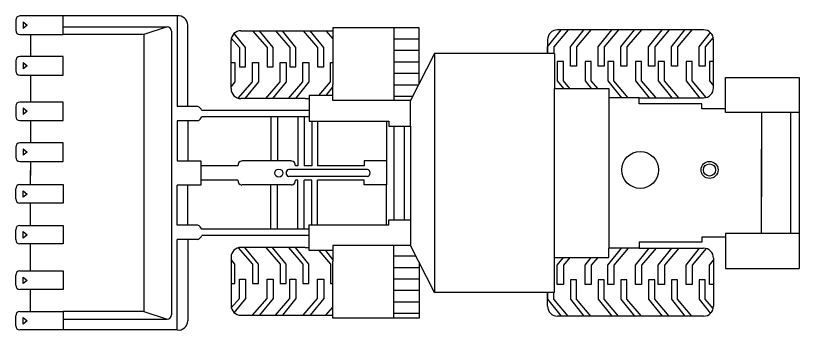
# Model space of a CAD drawing. Extents: x -121210 to 57230, y 84783 to 157800.
# Drawn here: x -114639 to -106240, y 114866 to 118240 of the extents above; entities that cross this region are included whole.
import ezdxf

# ---------------------------------------------------------------- set-up
doc = ezdxf.new("R2010")
doc.units = 0
doc.header["$MEASUREMENT"] = 0
doc.layers.get('0').update_dxf_attribs({"linetype": 'CONTINUOUS'})

# ---------------------------------------------------------------- blocks, each defined once
blk = doc.blocks.new('A$C2F9442E2')
for p, q in [((509.1, 3367.4), (46.3, 3367.4)), ((509.1, 3167.8), (509.1, 3367.4)), ((1731.8, 3367.4), (509.1, 3367.4)), ((1731.8, 3367.4), (1731.8, 2397.2)), ((0, 3321.1), (0, 3214.1)), ((79.2, 3304), (79.2, 3234.7)), ((79.2, 3304), (123.9, 3268.3)), ((123.9, 3268.3), (79.2, 3234.7)), ((509.1, 3251.6), (1624.3, 3251.6)), ((1624.3, 3251.6), (1373.7, 3167.8)), ((1670.5, 3205.3), (1670.5, 162)), ((1844.8, 2397.2), (1844.8, 3270.2)), ((2415, 3209.9), (3399.4, 3209.9)), ((2540, 3209.9), (2694.6, 3028.6)), ((2760.1, 3028.6), (2614.3, 3209.9)), ((2783.8, 3209.9), (2938.5, 3028.6)), ((3003.9, 3028.6), (2858.2, 3209.9)), ((3081.2, 3209.9), (3235.9, 3028.6)), ((3301.3, 3028.6), (3155.6, 3209.9)), ((3325.1, 3209.9), (3399.3, 3122.9)), ((4323.1, 3242.1), (3399.4, 3242.1)), ((3399.4, 3242.1), (3399.4, 2634.3)), ((4052.7, 3242.1), (4052.7, 2460.3)), ((4323.1, 2641.2), (4323.1, 3242.1)), ((5701.1, 3037.8), (5846.8, 3219.1)), ((5921.1, 3219.1), (5766.5, 3037.8)), ((7372.4, 3219.1), (5808, 3219.1)), ((5944.9, 3037.8), (6090.6, 3219.1)), ((6165, 3219.1), (6010.3, 3037.8)), ((6242.3, 3037.8), (6388, 3219.1)), ((6462.3, 3219.1), (6307.7, 3037.8)), ((6486.1, 3037.8), (6631.8, 3219.1)), ((6706.2, 3219.1), (6551.5, 3037.8)), ((6783.5, 3037.8), (6929.2, 3219.1)), ((7003.6, 3219.1), (6848.9, 3037.8)), ((7027.4, 3037.8), (7173.1, 3219.1)), ((7247.4, 3219.1), (7092.8, 3037.8)), ((46.3, 3167.8), (509.1, 3167.8)), ((157.4, 3167.8), (157.4, 2933)), ((1373.7, 3167.8), (509.1, 3167.8)), ((1373.7, 3167.8), (1373.7, 199.6)), ((2311.4, 3129.3), (2397.3, 3028.6)), ((2462.7, 3028.6), (2340.9, 3180)), ((4323.1, 3119.1), (4052.7, 3119.1)), ((5701.1, 3112.1), (5701.1, 2966.4)), ((7324.7, 3037.8), (7446.5, 3189.2)), ((7476.1, 3138.5), (7390.1, 3037.8)), ((7479.4, 2597.3), (7479.4, 3112.1)), ((2308, 2588.1), (2308, 3102.9)), ((2397.3, 3028.6), (2397.3, 2820.5)), ((2462.7, 2820.5), (2462.7, 3028.6)), ((2694.6, 3028.6), (2694.6, 2820.5)), ((2760.1, 2820.5), (2760.1, 3028.6)), ((2938.5, 3028.6), (2938.5, 2820.5)), ((3003.9, 2820.5), (3003.9, 3028.6)), ((3235.9, 3028.6), (3235.9, 2820.5)), ((3301.3, 2820.5), (3301.3, 3028.6)), ((5701.1, 2966.4), (5701.1, 3037.8)), ((5766.5, 3037.8), (5766.5, 2966.4)), ((5944.9, 2829.7), (5944.9, 3037.8)), ((6010.3, 3037.8), (6010.3, 2829.7)), ((6242.3, 2829.7), (6242.3, 3037.8)), ((6307.7, 3037.8), (6307.7, 2829.7)), ((6486.1, 2829.7), (6486.1, 3037.8)), ((6551.5, 3037.8), (6551.5, 2829.7)), ((6783.5, 2829.7), (6783.5, 3037.8)), ((6848.9, 3037.8), (6848.9, 2829.7)), ((7027.4, 2829.7), (7027.4, 3037.8)), ((7092.8, 3037.8), (7092.8, 2829.7)), ((7324.7, 2829.7), (7324.7, 3037.8)), ((7390.1, 3037.8), (7390.1, 2829.7)), ((4323.1, 2996), (4052.7, 2996)), ((4487.8, 2966.4), (4231.5, 2460.3)), ((5775.4, 2966.4), (4487.8, 2966.4)), ((4487.8, 2966.4), (4487.8, 400.9)), ((5775.4, 2966.4), (5775.4, 2589)), ((0, 2886.7), (0, 2779.6)), ((509.1, 2933), (46.3, 2933)), ((79.2, 2869.6), (79.2, 2800.2)), ((79.2, 2869.6), (123.9, 2833.8)), ((509.1, 2733.4), (509.1, 2933)), ((2308, 2870.4), (2349.4, 2870.4)), ((2349.4, 2870.4), (2349.4, 2662.4)), ((2537, 2662.4), (2537, 2870.4)), ((2537, 2870.4), (2602.4, 2870.4)), ((2602.4, 2870.4), (2602.4, 2662.4)), ((2834.4, 2662.4), (2834.4, 2870.4)), ((2834.4, 2870.4), (2899.8, 2870.4)), ((2899.8, 2870.4), (2899.8, 2662.4)), ((3078.2, 2662.4), (3078.2, 2870.4)), ((3078.2, 2870.4), (3143.7, 2870.4)), ((3143.7, 2870.4), (3143.7, 2662.4)), ((3375.6, 2662.4), (3375.6, 2870.4)), ((3375.6, 2870.4), (3399.3, 2870.4)), ((4323.1, 2873), (4052.7, 2873)), ((5870.6, 2879.6), (5805.1, 2879.6)), ((5805.1, 2879.6), (5805.1, 2671.6)), ((5870.6, 2671.6), (5870.6, 2879.6)), ((6167.9, 2879.6), (6102.5, 2879.6)), ((6102.5, 2879.6), (6102.5, 2671.6)), ((6167.9, 2671.6), (6167.9, 2879.6)), ((6411.8, 2879.6), (6346.4, 2879.6)), ((6346.4, 2879.6), (6346.4, 2671.6)), ((6411.8, 2671.6), (6411.8, 2879.6)), ((6709.2, 2879.6), (6643.7, 2879.6)), ((6643.7, 2879.6), (6643.7, 2671.6)), ((6709.2, 2671.6), (6709.2, 2879.6)), ((6953, 2879.6), (6887.6, 2879.6)), ((6887.6, 2879.6), (6887.6, 2671.6)), ((6953, 2671.6), (6953, 2879.6)), ((7250.4, 2879.6), (7185, 2879.6)), ((7185, 2879.6), (7185, 2671.6)), ((7250.4, 2671.6), (7250.4, 2879.6)), ((7479.4, 2879.6), (7438, 2879.6)), ((7438, 2879.6), (7438, 2671.6)), ((123.9, 2833.8), (79.2, 2800.2)), ((2397.3, 2820.5), (2462.7, 2820.5)), ((2694.6, 2820.5), (2760.1, 2820.5)), ((2938.5, 2820.5), (3003.9, 2820.5)), ((3235.9, 2820.5), (3301.3, 2820.5)), ((6010.3, 2829.7), (5944.9, 2829.7)), ((6307.7, 2829.7), (6242.3, 2829.7)), ((6551.5, 2829.7), (6486.1, 2829.7)), ((6848.9, 2829.7), (6783.5, 2829.7)), ((7092.8, 2829.7), (7027.4, 2829.7)), ((7390.1, 2829.7), (7324.7, 2829.7)), ((46.3, 2733.4), (509.1, 2733.4)), ((157.4, 2733.4), (157.4, 2444.8)), ((4323.1, 2749.9), (4052.7, 2749.9)), ((7608.2, 2333.9), (7608.2, 2706.8)), ((7608.2, 2706.8), (8399.1, 2706.8)), ((8399.1, 2706.8), (8399.1, 660.6)), ((2349.4, 2662.4), (2308, 2611)), ((2385.8, 2485.2), (2537, 2662.4)), ((2602.4, 2662.4), (2456.7, 2481.1)), ((2679.8, 2481.1), (2834.4, 2662.4)), ((2899.8, 2662.4), (2754.1, 2481.1)), ((2923.6, 2481.1), (3078.2, 2662.4)), ((3143.7, 2662.4), (2998, 2481.1)), ((3250.8, 2516), (3375.6, 2662.4)), ((3399.3, 2610.4), (3323.4, 2516)), ((3399.4, 2460.3), (3399.4, 2634.3)), ((4315.8, 2626.9), (4052.7, 2626.9)), ((5805.1, 2671.6), (5871.5, 2589)), ((5941, 2589), (5870.6, 2671.6)), ((6102.5, 2671.6), (6168.9, 2589)), ((6238.4, 2589), (6167.9, 2671.6)), ((6346.4, 2671.6), (6492.1, 2490.3)), ((6566.4, 2490.3), (6411.8, 2671.6)), ((6643.7, 2671.6), (6789.4, 2490.3)), ((6863.8, 2490.3), (6709.2, 2671.6)), ((6887.6, 2671.6), (7033.3, 2490.3)), ((7107.6, 2490.3), (6953, 2671.6)), ((7185, 2671.6), (7330.7, 2490.3)), ((7401.6, 2494.4), (7250.4, 2671.6)), ((7438, 2671.6), (7479.4, 2620.2)), ((5775.4, 2589), (6359.1, 2589)), ((5775.4, 778.4), (5775.4, 2589)), ((6359.1, 2589), (6359.1, 2490.3)), ((509.1, 2444.8), (46.3, 2444.8)), ((509.1, 2245.2), (509.1, 2444.8)), ((3103.8, 2481.1), (2415, 2481.1)), ((3103.8, 2481.1), (3145, 2481.1)), ((3399.4, 2516), (3145, 2516)), ((3145, 2516), (3145, 2240.1)), ((4231.5, 2460.3), (3399.4, 2460.3)), ((4253.5, 2503.8), (4052.7, 2503.8)), ((4231.5, 2187.6), (4231.5, 2460.3)), ((6683.6, 2490.3), (6359.1, 2490.3)), ((6359.1, 2490.3), (6359.1, 877.1)), ((6683.6, 2426.6), (6683.6, 2490.3)), ((6683.6, 2490.3), (7372.4, 2490.3)), ((0, 2398.6), (0, 2291.5)), ((79.2, 2381.5), (79.2, 2312.1)), ((79.2, 2381.5), (123.9, 2345.7)), ((1951.8, 2397.2), (1731.8, 2397.2)), ((3145, 2352.6), (1996.4, 2352.6)), ((7355.8, 2426.6), (6683.6, 2426.6)), ((7355.8, 2371.6), (7355.8, 2426.6)), ((7608.2, 2371.6), (7355.8, 2371.6)), ((123.9, 2345.7), (79.2, 2312.1)), ((3145, 2287.8), (1996.4, 2287.8)), ((2733.6, 2287.8), (2733.6, 1812.4)), ((2805.5, 2287.8), (2805.5, 1812.4)), ((3023, 2287.8), (3023, 1761.6)), ((3091, 2287.8), (3091, 1761.6)), ((8399.1, 2333.9), (7608.2, 2333.9)), ((7993.2, 2333.9), (7993.2, 1427.2)), ((8305.9, 2333.9), (8305.9, 1033.4)), ((46.3, 2245.2), (509.1, 2245.2)), ((157.4, 2245.2), (157.4, 2007.9)), ((1951.8, 2243.2), (1731.8, 2243.2)), ((1731.8, 2243.2), (1731.8, 1814.9)), ((1844.8, 2243.2), (1844.8, 1814.9)), ((3145, 2240.1), (4000.1, 2240.1)), ((3172.5, 2240.1), (3172.5, 1761.6)), ((3236.6, 2240.1), (3236.6, 1761.6)), ((3974.3, 2240.1), (3974.3, 1812.4)), ((4000.1, 2240.1), (4000.1, 2187.6)), ((4000.1, 2187.6), (4231.5, 2187.6)), ((4051.7, 2187.6), (4051.7, 1179.8)), ((4165.6, 2187.6), (4165.6, 1179.8)), ((4231.5, 2187.6), (4231.5, 1179.8)), ((0, 1961.6), (0, 1854.6)), ((509.1, 2007.9), (46.3, 2007.9)), ((79.2, 1944.5), (79.2, 1875.2)), ((79.2, 1944.5), (123.9, 1908.8)), ((509.1, 1808.3), (509.1, 2007.9)), ((7993.2, 1033.4), (7993.2, 1940.2)), ((123.9, 1908.8), (79.2, 1875.2)), ((46.3, 1808.3), (509.1, 1808.3)), ((157.4, 1808.3), (157.4, 1657.2)), ((1731.8, 1814.9), (1982.9, 1814.9)), ((1982.9, 1814.9), (1982.9, 1552.5)), ((2956.9, 1812.4), (2422.7, 1812.4)), ((3974.3, 1812.4), (3736.3, 1812.4)), ((3736.3, 1812.4), (3736.3, 1761.6)), ((3974.3, 1812.4), (3974.3, 1555)), ((157.4, 1559.1), (157.4, 1710.2)), ((2379.4, 1761.6), (1982.9, 1761.6)), ((3770.9, 1721.7), (2926.6, 1721.7)), ((3023, 1761.6), (3000.2, 1761.6)), ((3172.5, 1761.6), (3091, 1761.6)), ((3736.3, 1761.6), (3236.6, 1761.6)), ((2379.4, 1605.8), (1982.9, 1605.8)), ((3770.9, 1646), (2926.6, 1646)), ((3023, 1605.8), (3000.2, 1605.8)), ((3023, 1079.6), (3023, 1605.8)), ((3091, 1079.6), (3091, 1605.8)), ((3172.5, 1605.8), (3091, 1605.8)), ((3172.5, 1127.3), (3172.5, 1605.8)), ((3236.6, 1127.3), (3236.6, 1605.8)), ((3736.3, 1605.8), (3236.6, 1605.8)), ((3736.3, 1555), (3736.3, 1605.8)), ((0, 1405.7), (0, 1512.8)), ((46.3, 1559.1), (509.1, 1559.1)), ((509.1, 1559.1), (509.1, 1359.5)), ((1982.9, 1552.5), (1731.8, 1552.5)), ((1731.8, 1124.2), (1731.8, 1552.5)), ((1844.8, 1124.2), (1844.8, 1552.5)), ((2956.9, 1555), (2422.7, 1555)), ((2733.6, 1079.6), (2733.6, 1555)), ((2805.5, 1079.6), (2805.5, 1555)), ((3974.3, 1555), (3736.3, 1555)), ((3974.3, 1127.3), (3974.3, 1555)), ((79.2, 1422.8), (79.2, 1492.2)), ((79.2, 1492.2), (123.9, 1456.4)), ((123.9, 1456.4), (79.2, 1422.8)), ((509.1, 1359.5), (46.3, 1359.5)), ((157.4, 1122.2), (157.4, 1359.5)), ((4000.1, 1127.3), (4000.1, 1179.8)), ((4000.1, 1179.8), (4231.5, 1179.8)), ((4231.5, 1179.8), (4231.5, 907.1)), ((46.3, 1122.2), (509.1, 1122.2)), ((509.1, 1122.2), (509.1, 922.6)), ((1951.8, 1124.2), (1731.8, 1124.2)), ((3145, 851.3), (3145, 1127.3)), ((3145, 1127.3), (4000.1, 1127.3)), ((0, 968.8), (0, 1075.9)), ((79.2, 985.9), (79.2, 1055.3)), ((79.2, 1055.3), (123.9, 1019.5)), ((123.9, 1019.5), (79.2, 985.9)), ((3145, 1079.6), (1996.4, 1079.6)), ((3145, 1014.8), (1996.4, 1014.8)), ((7608.2, 1033.4), (7608.2, 660.6)), ((8399.1, 1033.4), (7608.2, 1033.4)), ((1951.8, 970.2), (1731.8, 970.2)), ((1731.8, 0), (1731.8, 970.2)), ((1844.8, 970.2), (1844.8, 97.1)), ((7355.8, 940.8), (6683.6, 940.8)), ((6683.6, 940.8), (6683.6, 877.1)), ((7608.2, 995.8), (7355.8, 995.8)), ((7355.8, 995.8), (7355.8, 940.8)), ((509.1, 922.6), (46.3, 922.6)), ((157.4, 634), (157.4, 922.6)), ((2385.8, 882.2), (2537, 705)), ((3103.8, 886.3), (2415, 886.3)), ((2602.4, 705), (2456.7, 886.3)), ((2679.8, 886.3), (2834.4, 705)), ((2899.8, 705), (2754.1, 886.3)), ((2923.6, 886.3), (3078.2, 705)), ((3143.7, 705), (2998, 886.3)), ((3103.8, 886.3), (3145, 886.3)), ((3399.4, 851.3), (3145, 851.3)), ((3250.8, 851.3), (3375.6, 705)), ((3399.3, 757), (3323.4, 851.3)), ((4231.5, 907.1), (3399.4, 907.1)), ((3399.4, 907.1), (3399.4, 733.1)), ((4052.7, 125.3), (4052.7, 907.1)), ((4487.8, 400.9), (4231.5, 907.1)), ((6346.4, 695.8), (6492.1, 877.1)), ((6683.6, 877.1), (6359.1, 877.1)), ((6359.1, 778.4), (6359.1, 877.1)), ((6566.4, 877.1), (6411.8, 695.8)), ((6643.7, 695.8), (6789.4, 877.1)), ((6683.6, 877.1), (7372.4, 877.1)), ((6863.8, 877.1), (6709.2, 695.8)), ((6887.6, 695.8), (7033.3, 877.1)), ((7107.6, 877.1), (6953, 695.8)), ((7185, 695.8), (7330.7, 877.1)), ((7401.6, 873), (7250.4, 695.8)), ((2308, 779.3), (2308, 264.5)), ((2349.4, 705), (2308, 756.4)), ((4290.2, 791.1), (4052.7, 791.1)), ((5775.4, 400.9), (5775.4, 778.4)), ((5775.4, 778.4), (6359.1, 778.4)), ((5805.1, 695.8), (5871.5, 778.4)), ((5941, 778.4), (5870.6, 695.8)), ((6102.5, 695.8), (6168.9, 778.4)), ((6238.4, 778.4), (6167.9, 695.8)), ((7479.4, 770.1), (7479.4, 255.3)), ((2349.4, 497), (2349.4, 705)), ((2537, 705), (2537, 497)), ((2602.4, 497), (2602.4, 705)), ((2834.4, 705), (2834.4, 497)), ((2899.8, 497), (2899.8, 705)), ((3078.2, 705), (3078.2, 497)), ((3143.7, 497), (3143.7, 705)), ((3375.6, 705), (3375.6, 497)), ((3399.4, 125.3), (3399.4, 733.1)), ((4323.1, 726.2), (4323.1, 125.3)), ((5805.1, 487.8), (5805.1, 695.8)), ((5870.6, 695.8), (5870.6, 487.8)), ((6102.5, 487.8), (6102.5, 695.8)), ((6167.9, 695.8), (6167.9, 487.8)), ((6346.4, 487.8), (6346.4, 695.8)), ((6411.8, 695.8), (6411.8, 487.8)), ((6643.7, 487.8), (6643.7, 695.8)), ((6709.2, 695.8), (6709.2, 487.8)), ((6887.6, 487.8), (6887.6, 695.8)), ((6953, 695.8), (6953, 487.8)), ((7185, 487.8), (7185, 695.8)), ((7250.4, 695.8), (7250.4, 487.8)), ((7438, 695.8), (7479.4, 747.2)), ((7438, 487.8), (7438, 695.8)), ((46.3, 634), (509.1, 634)), ((509.1, 634), (509.1, 434.4)), ((4315.8, 668.1), (4052.7, 668.1)), ((7608.2, 660.6), (8399.1, 660.6)), ((0, 480.7), (0, 587.8)), ((79.2, 497.8), (79.2, 567.2)), ((79.2, 567.2), (123.9, 531.4)), ((123.9, 531.4), (79.2, 497.8)), ((2397.3, 338.8), (2397.3, 546.8)), ((2397.3, 546.8), (2462.7, 546.8)), ((2462.7, 546.8), (2462.7, 338.8)), ((2694.6, 338.8), (2694.6, 546.8)), ((2694.6, 546.8), (2760.1, 546.8)), ((2760.1, 546.8), (2760.1, 338.8)), ((2938.5, 338.8), (2938.5, 546.8)), ((2938.5, 546.8), (3003.9, 546.8)), ((3003.9, 546.8), (3003.9, 338.8)), ((3235.9, 338.8), (3235.9, 546.8)), ((3235.9, 546.8), (3301.3, 546.8)), ((3301.3, 546.8), (3301.3, 338.8)), ((4323.1, 545), (4052.7, 545)), ((6010.3, 537.7), (5944.9, 537.7)), ((5944.9, 537.7), (5944.9, 329.6)), ((6010.3, 329.6), (6010.3, 537.7)), ((6307.7, 537.7), (6242.3, 537.7)), ((6242.3, 537.7), (6242.3, 329.6)), ((6307.7, 329.6), (6307.7, 537.7)), ((6551.5, 537.7), (6486.1, 537.7)), ((6486.1, 537.7), (6486.1, 329.6)), ((6551.5, 329.6), (6551.5, 537.7)), ((6848.9, 537.7), (6783.5, 537.7)), ((6783.5, 537.7), (6783.5, 329.6)), ((6848.9, 329.6), (6848.9, 537.7)), ((7092.8, 537.7), (7027.4, 537.7)), ((7027.4, 537.7), (7027.4, 329.6)), ((7092.8, 329.6), (7092.8, 537.7)), ((7390.1, 537.7), (7324.7, 537.7)), ((7324.7, 537.7), (7324.7, 329.6)), ((7390.1, 329.6), (7390.1, 537.7)), ((509.1, 434.4), (46.3, 434.4)), ((157.4, 199.6), (157.4, 434.4)), ((2308, 497), (2349.4, 497)), ((2537, 497), (2602.4, 497)), ((2834.4, 497), (2899.8, 497)), ((3078.2, 497), (3143.7, 497)), ((3375.6, 497), (3399.3, 497)), ((4323.1, 422), (4052.7, 422)), ((5870.6, 487.8), (5805.1, 487.8)), ((6167.9, 487.8), (6102.5, 487.8)), ((6411.8, 487.8), (6346.4, 487.8)), ((6709.2, 487.8), (6643.7, 487.8)), ((6953, 487.8), (6887.6, 487.8)), ((7250.4, 487.8), (7185, 487.8)), ((7479.4, 487.8), (7438, 487.8)), ((2311.4, 238.1), (2397.3, 338.8)), ((2462.7, 338.8), (2340.9, 187.3)), ((2540, 157.5), (2694.6, 338.8)), ((2760.1, 338.8), (2614.3, 157.5)), ((2783.8, 157.5), (2938.5, 338.8)), ((3003.9, 338.8), (2858.2, 157.5)), ((3081.2, 157.5), (3235.9, 338.8)), ((3301.3, 338.8), (3155.6, 157.5)), ((5775.4, 400.9), (4487.8, 400.9)), ((5701.1, 255.3), (5701.1, 400.9)), ((5701.1, 400.9), (5701.1, 329.6)), ((5766.5, 329.6), (5766.5, 400.9)), ((4323.1, 298.9), (4052.7, 298.9)), ((5701.1, 329.6), (5846.8, 148.3)), ((5921.1, 148.3), (5766.5, 329.6)), ((5944.9, 329.6), (6090.6, 148.3)), ((6165, 148.3), (6010.3, 329.6)), ((6242.3, 329.6), (6388, 148.3)), ((6462.3, 148.3), (6307.7, 329.6)), ((6486.1, 329.6), (6631.8, 148.3)), ((6706.2, 148.3), (6551.5, 329.6)), ((6783.5, 329.6), (6929.2, 148.3)), ((7003.6, 148.3), (6848.9, 329.6)), ((7027.4, 329.6), (7173.1, 148.3)), ((7247.4, 148.3), (7092.8, 329.6)), ((7324.7, 329.6), (7446.5, 178.1)), ((7476.1, 228.9), (7390.1, 329.6)), ((46.3, 199.6), (509.1, 199.6)), ((509.1, 199.6), (509.1, 0)), ((1373.7, 199.6), (509.1, 199.6)), ((1373.7, 199.6), (1624.3, 115.8)), ((3325.1, 157.5), (3399.3, 244.5)), ((4323.1, 175.9), (4052.7, 175.9)), ((0, 46.3), (0, 153.3)), ((79.2, 63.3), (79.2, 132.7)), ((79.2, 132.7), (123.9, 96.9)), ((123.9, 96.9), (79.2, 63.3)), ((509.1, 115.8), (1624.3, 115.8)), ((2415, 157.5), (3399.4, 157.5)), ((4323.1, 125.3), (3399.4, 125.3)), ((7372.4, 148.3), (5808, 148.3)), ((509.1, 0), (46.3, 0)), ((1731.8, 0), (509.1, 0))]:
    blk.add_line(p, q)
for centre, radius in [((6693.6, 1716.2), 197.8), ((7436.6, 1716.2), 91.2), ((7436.6, 1716.2), 65.4), ((2820.6, 1682.7), 43.3)]:
    blk.add_circle(centre, radius)
for centre, radius, start, end in [((46.3, 3321.1), 46.3, 90, 180), ((1744.5, 3268), 100.2, 1.06844, 97.27117), ((46.3, 3214.1), 46.3, 180, 270), ((1624.3, 3205.3), 46.3, 0, 90), ((2415, 3102.9), 107, 90, 180), ((5808, 3112.1), 107, 90, 180), ((7372.4, 3112.1), 107, 0, 90), ((46.3, 2886.7), 46.3, 90, 180), ((46.3, 2779.6), 46.3, 180, 270), ((2415, 2588.1), 107, 180, 270), ((7372.4, 2597.3), 107, 270, 0), ((46.3, 2398.6), 46.3, 90, 180), ((1914.8, 2315.6), 89.6, 24.40897, 65.62634), ((46.3, 2291.5), 46.3, 180, 270), ((1914.8, 2324.8), 89.6, 294.37366, 335.59103), ((46.3, 1961.6), 46.3, 90, 180), ((46.3, 1854.6), 46.3, 180, 270), ((2432.3, 1760.3), 52.9, 100.48677, 178.62858), ((2947.3, 1760.3), 52.9, 1.37142, 79.51323), ((2937.5, 1683.8), 39.4, 106.02757, 253.97243), ((3760.1, 1683.8), 39.4, 286.02757, 73.97243), ((2432.3, 1607), 52.9, 181.37142, 259.51323), ((2947.3, 1607), 52.9, 280.48677, 358.62858), ((46.3, 1512.8), 46.3, 90, 180), ((46.3, 1405.7), 46.3, 180, 270), ((46.3, 1075.9), 46.3, 90, 180), ((1914.8, 1042.6), 89.6, 24.40897, 65.62634), ((1914.8, 1051.8), 89.6, 294.37366, 335.59103), ((46.3, 968.8), 46.3, 180, 270), ((2415, 779.3), 107, 90, 180), ((7372.4, 770.1), 107, 0, 90), ((46.3, 587.8), 46.3, 90, 180), ((46.3, 480.7), 46.3, 180, 270), ((2415, 264.5), 107, 180, 270), ((5808, 255.3), 107, 180, 270), ((7372.4, 255.3), 107, 270, 0), ((46.3, 153.3), 46.3, 90, 180), ((1624.3, 162), 46.3, 270, 0), ((1744.5, 99.4), 100.2, 262.72883, 358.93156), ((46.3, 46.3), 46.3, 180, 270)]:
    blk.add_arc(centre, radius, start, end)

msp = doc.modelspace()

# ---------------------------------------------------------------- block references
msp.add_blockref('A$C2F9442E2', (-114639, 114869.2))

doc.saveas('drawing.dxf')
